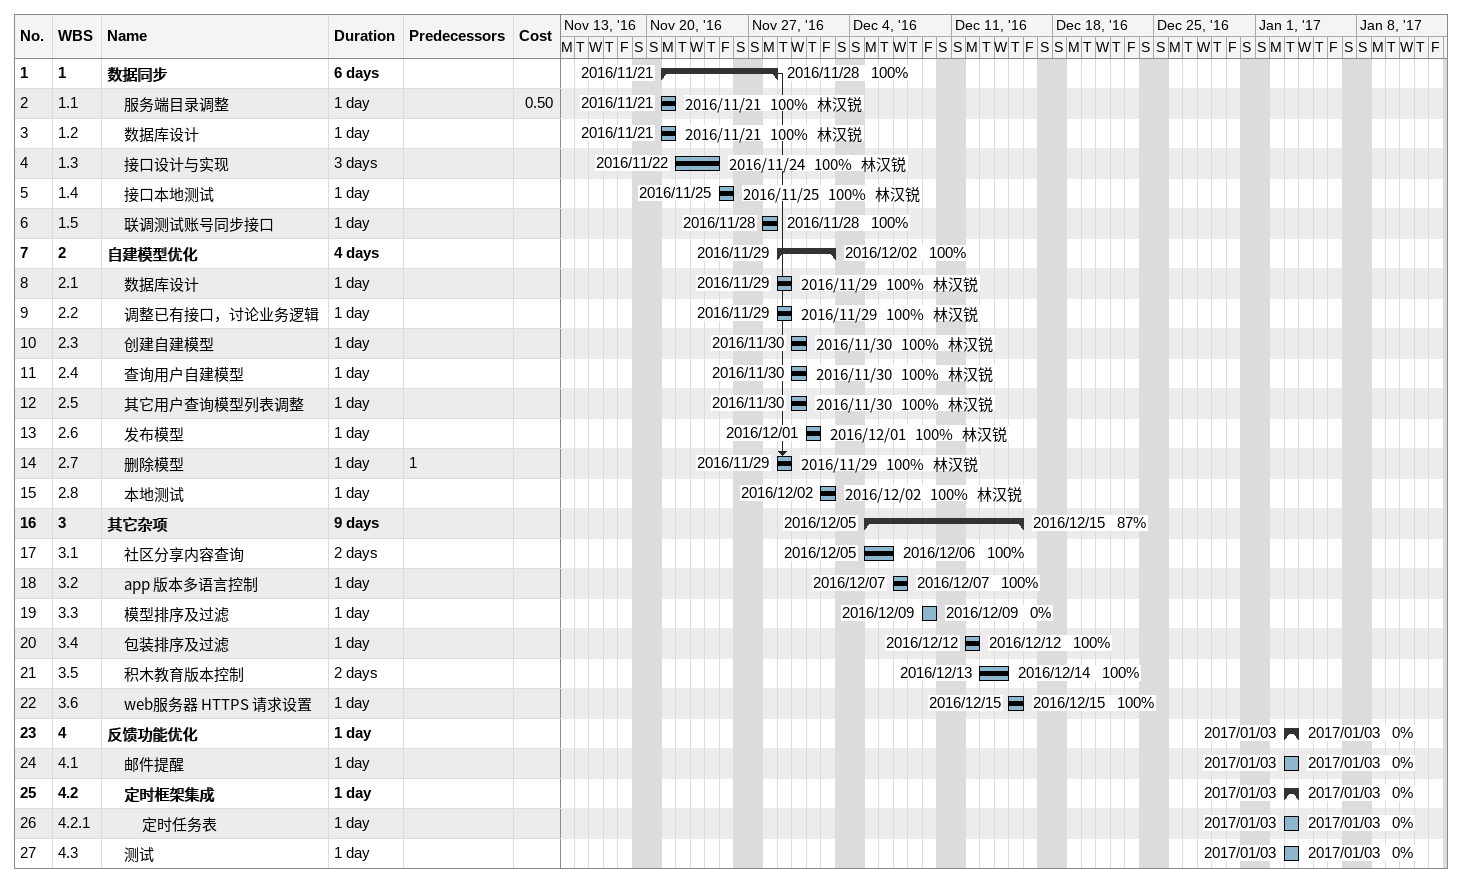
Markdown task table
| ID | WBS | Task | Duration | Start | Finish | Predecessors | Resources | % complete | Cost |
|---|---|---|---|---|---|---|---|---|---|
| 1 | 1 | **数据同步** | 6d | 2016-11-21 | 2016-11-28 |  |  | 100 |  |
| 2 | 1.1 | 服务端目录调整 | 1d | 2016-11-21 | 2016-11-21 |  | 林汉锐 | 100 | 0.50 |
| 3 | 1.2 | 数据库设计 | 1d | 2016-11-21 | 2016-11-21 |  | 林汉锐 | 100 |  |
| 4 | 1.3 | 接口设计与实现 | 3d | 2016-11-22 | 2016-11-24 |  | 林汉锐 | 100 |  |
| 5 | 1.4 | 接口本地测试 | 1d | 2016-11-25 | 2016-11-25 |  | 林汉锐 | 100 |  |
| 6 | 1.5 | 联调测试账号同步接口 | 1d | 2016-11-28 | 2016-11-28 |  |  | 100 |  |
| 7 | 2 | **自建模型优化** | 4d | 2016-11-29 | 2016-12-02 |  |  | 100 |  |
| 8 | 2.1 | 数据库设计 | 1d | 2016-11-29 | 2016-11-29 |  | 林汉锐 | 100 |  |
| 9 | 2.2 | 调整已有接口，讨论业务逻辑 | 1d | 2016-11-29 | 2016-11-29 |  | 林汉锐 | 100 |  |
| 10 | 2.3 | 创建自建模型 | 1d | 2016-11-30 | 2016-11-30 |  | 林汉锐 | 100 |  |
| 11 | 2.4 | 查询用户自建模型 | 1d | 2016-11-30 | 2016-11-30 |  | 林汉锐 | 100 |  |
| 12 | 2.5 | 其它用户查询模型列表调整 | 1d | 2016-11-30 | 2016-11-30 |  | 林汉锐 | 100 |  |
| 13 | 2.6 | 发布模型 | 1d | 2016-12-01 | 2016-12-01 |  | 林汉锐 | 100 |  |
| 14 | 2.7 | 删除模型 | 1d | 2016-11-29 | 2016-11-29 | 1 | 林汉锐 | 100 |  |
| 15 | 2.8 | 本地测试 | 1d | 2016-12-02 | 2016-12-02 |  | 林汉锐 | 100 |  |
| 16 | 3 | **其它杂项** | 9d | 2016-12-05 | 2016-12-15 |  |  | 87 |  |
| 17 | 3.1 | 社区分享内容查询 | 2d | 2016-12-05 | 2016-12-06 |  |  | 100 |  |
| 18 | 3.2 | app 版本多语言控制 | 1d | 2016-12-07 | 2016-12-07 |  |  | 100 |  |
| 19 | 3.3 | 模型排序及过滤 | 1d | 2016-12-09 | 2016-12-09 |  |  | 0 |  |
| 20 | 3.4 | 包装排序及过滤 | 1d | 2016-12-12 | 2016-12-12 |  |  | 100 |  |
| 21 | 3.5 | 积木教育版本控制 | 2d | 2016-12-13 | 2016-12-14 |  |  | 100 |  |
| 22 | 3.6 | web服务器 HTTPS 请求设置 | 1d | 2016-12-15 | 2016-12-15 |  |  | 100 |  |
| 23 | 4 | **反馈功能优化** | 1d | 2017-01-03 | 2017-01-03 |  |  | 0 |  |
| 24 | 4.1 | 邮件提醒 | 1d | 2017-01-03 | 2017-01-03 |  |  | 0 |  |
| 25 | 4.2 | **定时框架集成** | 1d | 2017-01-03 | 2017-01-03 |  |  | 0 |  |
| 26 | 4.2.1 | 定时任务表 | 1d | 2017-01-03 | 2017-01-03 |  |  | 0 |  |
| 27 | 4.3 | 测试 | 1d | 2017-01-03 | 2017-01-03 |  |  | 0 |  |
